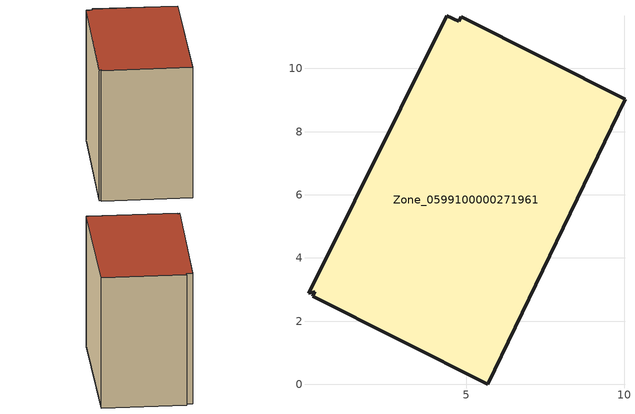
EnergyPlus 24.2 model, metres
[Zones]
Zone_0599100000271961
 floor ground (C_G): 4.76,11.49 4.84,11.64 10.03,9.03 5.69,0 0.14,2.79 0.21,2.93 0.01,2.88 4.38,11.67 z0
 wall outside (C_F): 5.69,0 10.03,9.03 4.84,11.64 4.76,11.49 4.38,11.67 0.01,2.88 0.21,2.93 0.14,2.79 5.69,0 z0:9.75
 roof outside (C_R): 4.84,11.64 4.76,11.49 4.38,11.67 0.01,2.88 0.21,2.93 0.14,2.79 5.69,0 10.03,9.03 z9.75
[BUILDING]
Pand.0599100000271961: North Axis=0; Terrain=City; Loads Convergence Tolerance Value=0.04; Temperature Convergence Tolerance Value=0.4; Solar Distribution=FullExterior; Maximum Number of Warmup Days=25; Minimum Number of Warmup Days=1
[Site:Location]
Rotterdam.The.Hague.AP_ZH_NLD Design_Conditions: Latitude=51.96; Longitude=4.45; Time Zone=1; Elevation=-4.5
[SITE:GROUNDTEMPERATURE:BUILDINGSURFACE]
18, 18, 18, 18, 18, 18, 18, 18, 18, 18, 18, 18
[MATERIAL] Thermal Absorptance=0.9; Solar Absorptance=0.7; Visible Absorptance=0.7
Name | Roughness | Thickness | Conductivity | Density | Specific Heat
G.TC.1946 | MediumSmooth | 0.15 | 1 | 540 | 1210
F.TC.1946 | Rough | 0.3 | 0.857143 | 1920 | 840
R.TC.1946 | MediumRough | 0.2 | 0.909091 | 1500 | 1000
[CONSTRUCTION]
C_G: G.TC.1946
C_F: F.TC.1946
C_R: R.TC.1946
[ZONE]
Zone_0599100000271961: Type=1; Multiplier=1; Ceiling Height=Autocalculate; Volume=Autocalculate; Floor Area=autocalculate; Part of Total Floor Area=Yes
[ZONEINFILTRATION:DESIGNFLOWRATE]
Infil_Zone_0599100000271961: Zone or ZoneList or Space or SpaceList=Zone_0599100000271961; Schedule=AlwaysOn; Design Flow Rate Calculation Method=Flow/Area; Flow Rate per Floor Area=0.003; Constant Term Coefficient=1; Temperature Term Coefficient=0; Velocity Term Coefficient=0; Velocity Squared Term Coefficient=0
[HVACTEMPLATE:ZONE:IDEALLOADSAIRSYSTEM]
Zone_0599100000271961: Maximum Heating Supply Air Temperature=50; Minimum Cooling Supply Air Temperature=13; Maximum Heating Supply Air Humidity Ratio=0.0156; Minimum Cooling Supply Air Humidity Ratio=0.0077; Heating Limit=NoLimit; Cooling Limit=NoLimit; Dehumidification Control Type=ConstantSensibleHeatRatio; Cooling Sensible Heat Ratio=0.7; Dehumidification Setpoint=60; Humidification Control Type=None; Humidification Setpoint=30; Outdoor Air Method=None; Outdoor Air Flow Rate per Person=0.00944; Outdoor Air Flow Rate per Zone Floor Area=0; Outdoor Air Flow Rate per Zone=0; Demand Controlled Ventilation Type=None; Outdoor Air Economizer Type=NoEconomizer; Heat Recovery Type=None; Sensible Heat Recovery Effectiveness=0.7; Latent Heat Recovery Effectiveness=0.65
[ZONECONTROL:THERMOSTAT]
ThermostatControl_Zone_0599100000271961: Zone or ZoneList=Zone_0599100000271961; Control Type Schedule=DualSetpointControlType; Control 1=Thermostat_Zone_0599100000271961; Temperature Difference Between Cutout And Setpoint=0
[THERMOSTATSETPOINT:DUALSETPOINT]
Thermostat_Zone_0599100000271961: Heating Setpoint Temperature Schedule=HeatingSetpoint_Zone_0599100000271961; Cooling Setpoint Temperature Schedule=CoolingSetpoint_Zone_0599100000271961
[SCHEDULE:COMPACT]
HeatingSetpoint_Zone_0599100000271961: Through: 12/31, For: AllDays, Until: 24:00, 21
CoolingSetpoint_Zone_0599100000271961: Through: 12/31, For: AllDays, Until: 24:00, 24
DualSetpointControlType: Through: 12/31, For: AllDays, Until: 24:00, 4
AlwaysOn: Through: 12/31, For: AllDays, Until: 24:00, 1
